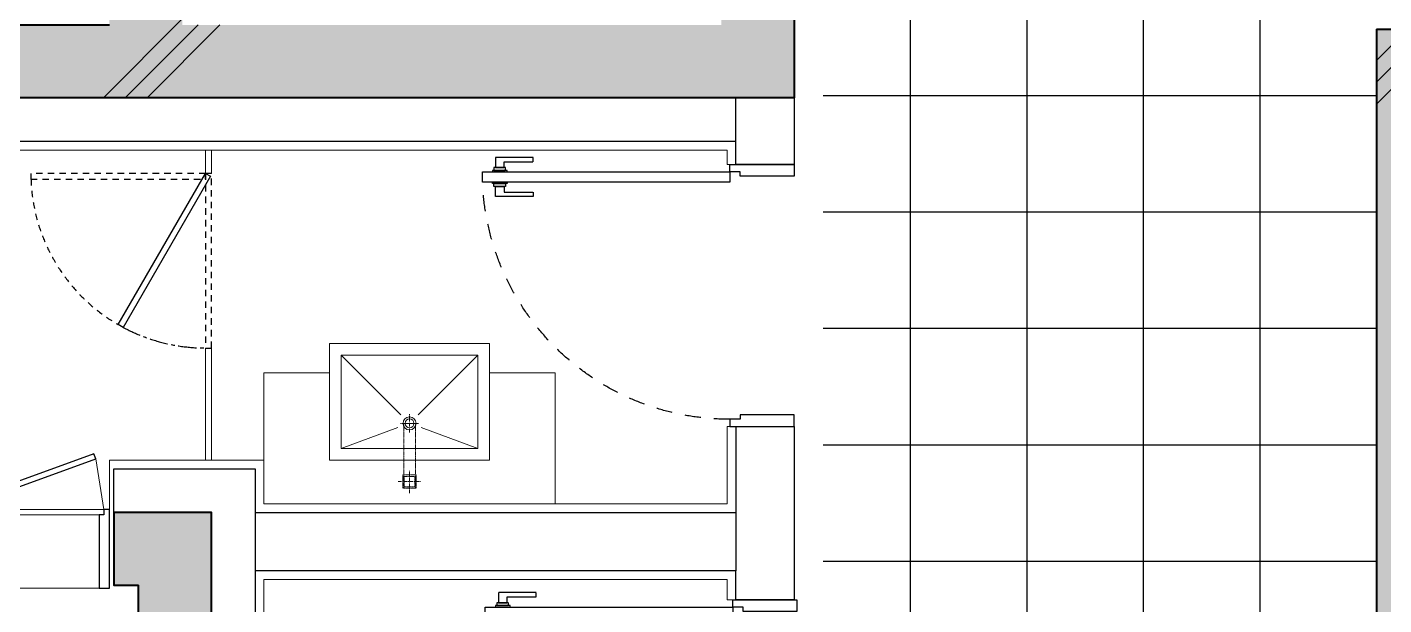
# Model space of a CAD drawing. Header units: millimetres. Extents: x 4003075 to 5615882, y 1445368 to 2591247.
# Drawn here: x 5434742 to 5439400, y 2451975 to 2453960 of the extents above; entities that cross this region are included whole.
import ezdxf

# ---------------------------------------------------------------- set-up
doc = ezdxf.new("R2010")
doc.units = ezdxf.units.MM
for name, pattern in [('XR-평면도$0$CENTER', [2, 1.25, -0.25, 0.25, -0.25]), ('XR-평면도$0$DASHEDX2', [1.5, 1, -0.5]), ('XR-평면도$0$HID', [2, 1.1, -0.9])]:
    doc.linetypes.add(name, pattern=pattern)
for name, color, linetype, lineweight in [('XR-평면도$0$A-CONC-LIN1', 9, 'Continuous', 40), ('XR-평면도$0$A-DWXM-DOOR', 9, 'Continuous', 25), ('XR-평면도$0$A-DWXM-ELEV', 9, 'Continuous', 18), ('XR-평면도$0$A-FLXM-SANI', 9, 'Continuous', 20), ('XR-평면도$0$A-WAXM-CUBI', 9, 'Continuous', 20), ('XR-평면도$0$A-WAXM-DRYW', 9, 'Continuous', 25), ('XR-평면도$0$A-XXXX-FIN2', 9, 'Continuous', 20), ('XR-평면도$0$A-XXXX-HATC', 9, 'Continuous', 18)]:
    doc.layers.add(name, color=color, linetype=linetype, lineweight=lineweight)
doc.layers.add('XR-평면도$0$A-CONC-SOLD', color=9, linetype='Continuous')
doc.layers.add('XR-평면도$0$A-ELEV-PATT', color=9, linetype='Continuous')

# ---------------------------------------------------------------- blocks, each defined once
blk = doc.blocks.new('XR-평면도$0$도어200(900)')
at = {"layer": 'XR-평면도$0$A-DWXM-DOOR'}
blk.add_lwpolyline([(60, 0), (60, 850), (25, 850), (25, 0)], close=True, dxfattribs=at)
at = {"layer": 'XR-평면도$0$A-DWXM-DOOR', "color": 9, "linetype": 'XR-평면도$0$DASHEDX2', "ltscale": 2}
for points in [[(-25, 805), (10, 805), (10, 775), (-10, 775), (-10, 675), (-25, 675)], [(20, 810), (20, 770), (10, 770), (10, 810)], [(20, 765), (20, 815), (25, 815), (25, 765)], [(65, 765), (65, 815), (60, 815), (60, 765)], [(65, 810), (65, 770), (75, 770), (75, 810)], [(110, 805), (75, 805), (75, 775), (95, 775), (95, 675), (110, 675)]]:
    blk.add_lwpolyline(points, close=True, dxfattribs=at)
at = {"layer": 'XR-평면도$0$A-DWXM-DOOR', "color": 0}
for points in [[(40, -220), (40, -35), (25, -35), (25, 0), (0, 0), (0, -220)], [(860, -220), (860, -35), (875, -35), (875, 0), (900, 0), (900, -220)]]:
    blk.add_lwpolyline(points, close=True, dxfattribs=at)
at = {"layer": 'XR-평면도$0$A-DWXM-DOOR', "color": 1, "linetype": 'XR-평면도$0$HID', "ltscale": 50}
blk.add_arc((25, 0), 850, 0, 90, dxfattribs=at)
blk = doc.blocks.new('XR-평면도$0$세면대2')
at = {"layer": 'XR-평면도$0$A-FLXM-SANI', "color": 1, "linetype": 'XR-평면도$0$CENTER', "ltscale": 10}
for p, q in [((0, -36), (0, -116)), ((39.5, -76), (-39.5, -76)), ((-31.2, -276), (31.2, -276)), ((0, -244.8), (0, -307.2))]:
    blk.add_line(p, q, dxfattribs=at)
at = {"layer": 'XR-평면도$0$A-FLXM-SANI', "color": 9}
for points in [[(275, -450), (500, -450), (500, 0), (-500, 0), (-500, -450), (-275, -450)], [(-39.7, -261.5), (-235, -190)], [(235, -190), (39.7, -261.5)], [(-235, -510), (-29.9, -305.8)], [(29.9, -305.8), (235, -510)]]:
    blk.add_lwpolyline(points, dxfattribs=at)
at = {"layer": 'XR-평면도$0$A-FLXM-SANI', "color": 8, "linetype": 'XR-평면도$0$DASHEDX2', "elevation": 0}
for points in [[(-23, -53), (-23, -99), (23, -99), (23, -53)], [(-18, -58), (-18, -94), (18, -94), (18, -58)]]:
    blk.add_lwpolyline(points, close=True, dxfattribs=at)
at = {"layer": 'XR-평면도$0$A-FLXM-SANI', "color": 8, "linetype": 'XR-평면도$0$DASHEDX2'}
blk.add_lwpolyline([(-20, -53), (20, -53), (20, -276), (-20, -276)], close=True, dxfattribs=at)
at = {"layer": 'XR-평면도$0$A-FLXM-SANI', "color": 3}
blk.add_lwpolyline([(-275, -150), (275, -150), (275, -550), (-275, -550)], close=True, dxfattribs=at)
at = {"layer": 'XR-평면도$0$A-FLXM-SANI', "color": 9}
blk.add_lwpolyline([(-235, -510), (-235, -190), (235, -190), (235, -510)], close=True, dxfattribs=at)
for radius in [22.3, 15.3]:
    blk.add_circle((0, -276), radius, dxfattribs=at)
blk = doc.blocks.new('XR-평면도$0$점검용도어250(210707)')
at = {"layer": 'XR-평면도$0$A-DWXM-DOOR'}
blk.add_lwpolyline([(-273.7, 252.6), (252.6, 444.1), (246.2, 461.5), (-280, 270)], close=True, dxfattribs=at)
for points in [[(-300, 270), (-280, 270), (-280, 251.5), (-265, 251.5), (-265, 0), (-300, 0), (-300, 270)], [(300, 270), (280, 270), (280, 251.5), (265, 251.5), (265, 0), (300, 0), (300, 270)]]:
    blk.add_lwpolyline(points, dxfattribs=at)
at = {"layer": 'XR-평면도$0$A-DWXM-ELEV'}
for p, q in [((252.6, 444.1), (280, 270)), ((280, 270), (-280, 270)), ((-265, 251.5), (265, 251.5)), ((-265, 0), (265, 0))]:
    blk.add_line(p, q, dxfattribs=at)
blk = doc.blocks.new('XR-평면도$0$CORE_02_05_B2 3F에서8F (230330)')
at = {"layer": 'XR-평면도$0$A-CONC-SOLD'}
h = blk.add_hatch(dxfattribs=at)
h.set_pattern_fill('CONC', color=256, scale=100)
h.set_pattern_definition([(45, (-237243, -745220.6), (-2121.32, 2121.32), []), (45, (-237243, -745145.6), (-2121.32, 2121.32), []), (45, (-237243, -745070.6), (-2121.32, 2121.32), [])])
h.paths.add_polyline_path([(9500, 12000), (9500, 11800), (9900, 11800), (9900, 12400), (5800, 12400), (5800, 12000)], flags=17)
h.paths.add_polyline_path([(2250, 3450), (2250, 6825), (1900, 6825), (1900, 6575), (2000, 6575), (2000, 3450), (400, 3450), (400, 6575), (1285, 6575), (1285, 6825), (400, 6825), (400, 8250), (775, 8250), (775, 8500), (400, 8500), (400, 12000), (1900, 12000), (1900, 8500), (1375, 8500), (1375, 8250), (4250, 8250), (4250, 9200), (4000, 9200), (4000, 8500), (2150, 8500), (2150, 12000), (4000, 12000), (4000, 9800), (4250, 9800), (4250, 12000), (4700, 12000), (4700, 12400), (0, 12400), (0, 0), (9900, 0), (9900, 10685), (9500, 10685), (9500, 10000), (6250, 10000), (6250, 9600), (6500, 9600), (6500, 9750), (9500, 9750), (9500, 7250), (7700, 7250), (7700, 7000), (9500, 7000), (9500, 400), (6500, 400), (6500, 7000), (6600, 7000), (6600, 7250), (6500, 7250), (6500, 8500), (6250, 8500), (6250, 3450), (5800, 3450), (5800, 3200), (6250, 3200), (6250, 400), (3500, 400), (3500, 1400), (3250, 1400), (3250, 400), (400, 400), (400, 3200), (3250, 3200), (3250, 2700), (3500, 2700), (3500, 3200), (4700, 3200), (4700, 3450)])
at = {"layer": 'XR-평면도$0$A-XXXX-HATC'}
h = blk.add_hatch(color=253, dxfattribs=at)
h.dxf.hatch_style = 1
h.paths.add_polyline_path([(0, 12400), (0, 0), (9900, 0), (9900, 10685), (9500, 10685), (9500, 10000), (6250, 10000), (6250, 9615), (6500, 9615), (6500, 9750), (9500, 9750), (9500, 7250), (7715, 7250), (7715, 7000), (9500, 7000), (9500, 400), (6500, 400), (6500, 7000), (6585, 7000), (6585, 7250), (6500, 7250), (6500, 8485), (6250, 8485), (6250, 3450), (5815, 3450), (5815, 3200), (6250, 3200), (6250, 400), (3500, 400), (3500, 1200), (3250, 1200), (3250, 400), (400, 400), (400, 3200), (3250, 3200), (3250, 2500), (3500, 2500), (3500, 3200), (4685, 3200), (4685, 3450), (400, 3450), (400, 6575), (1285, 6575), (1285, 6825), (400, 6825), (400, 8250), (760, 8250), (760, 8500), (400, 8500), (400, 12000), (1900, 12000), (1900, 8500), (1390, 8500), (1390, 8250), (4250, 8250), (4250, 9185), (4000, 9185), (4000, 8500), (2150, 8500), (2150, 12000), (4000, 12000), (4000, 9815), (4250, 9815), (4250, 12000), (4685, 12000), (4685, 12400)])
h.paths.add_polyline_path([(5815, 12400), (5815, 12000), (9500, 12000), (9500, 11815), (9900, 11815), (9900, 12400)])
h.paths.add_polyline_path([(2250, 3450), (2250, 6825), (1915, 6825), (1915, 6575), (2000, 6575), (2000, 3450)])
at = {"layer": 'XR-평면도$0$A-CONC-LIN1'}
blk.add_line((6250, 8485), (6500, 8485), dxfattribs=at)
for points in [[(4250, 9185), (4250, 8250), (1390, 8250), (1390, 8500), (1900, 8500)], [(6250, 8485), (6250, 3450)], [(2250, 3450), (2250, 6825), (1915, 6825), (1915, 6575), (2000, 6575)], [(2000, 3450), (2000, 6575)]]:
    blk.add_lwpolyline(points, dxfattribs=at)
at = {"layer": 'XR-평면도$0$A-DWXM-DOOR', "color": 8, "linetype": 'XR-평면도$0$HID', "ltscale": 20}
for points in [[(2230, 7990), (1630, 7990), (1630, 7970), (2230, 7970)], [(2250, 7390), (2250, 7990), (2230, 7990), (2230, 7390)]]:
    blk.add_lwpolyline(points, close=True, dxfattribs=at)
at = {"layer": 'XR-평면도$0$A-DWXM-DOOR'}
blk.add_lwpolyline([(1930, 7470.4), (2230, 7990), (2247.3, 7980), (1947.3, 7460.4)], close=True, dxfattribs=at)
at = {"layer": 'XR-평면도$0$A-DWXM-DOOR', "color": 8, "linetype": 'XR-평면도$0$HID', "ltscale": 20}
blk.add_arc((2230, 7990), 600, 181.9102, 240, dxfattribs=at)
at = {"layer": 'XR-평면도$0$A-DWXM-DOOR', "color": 1, "linetype": 'XR-평면도$0$CENTER', "ltscale": 50}
blk.add_arc((2230, 7990), 600, 241.9102, 270, dxfattribs=at)
at = {"layer": 'XR-평면도$0$A-WAXM-CUBI'}
blk.add_line((2230, 7390), (2250, 7390), dxfattribs=at)
for points in [[(2230, 7990), (2230, 8070), (2250, 8070), (2250, 7990), (2230, 7990)], [(2250, 7390), (2250, 7005), (2230, 7005), (2230, 7390)]]:
    blk.add_lwpolyline(points, dxfattribs=at)
at = {"layer": 'XR-평면도$0$A-WAXM-DRYW'}
for p, q in [((4050, 8100), (4050, 8250)), ((4250, 8250), (4250, 8020)), ((4050, 7120), (4050, 6625)), ((1915, 6975), (2400, 6975)), ((1915, 6825), (1915, 6975)), ((2400, 6975), (2400, 6625)), ((2400, 6825), (4050, 6825))]:
    blk.add_line(p, q, dxfattribs=at)
for points in [[(4050, 8020), (4050, 8100), (1420, 8100), (1420, 8250)], [(4250, 8020), (4050, 8020)], [(4050, 7120), (4250, 7120), (4250, 6525)], [(2400, 6625), (2400, 3600), (4050, 3600), (4050, 5625), (4250, 5625)], [(4050, 6625), (2400, 6625)], [(4250, 6525), (4050, 6525), (4050, 6625)]]:
    blk.add_lwpolyline(points, dxfattribs=at)
at = {"layer": 'XR-평면도$0$A-XXXX-FIN2'}
for p, q in [((4020, 7120), (4020, 6855)), ((1900, 7005), (2430, 7005)), ((1900, 6835), (1900, 7005)), ((2430, 7005), (2430, 6855)), ((2480, 6855), (4020, 6855)), ((4020, 6595), (2430, 6595)), ((2430, 6595), (2430, 5490)), ((4020, 6525), (4020, 6595))]:
    blk.add_line(p, q, dxfattribs=at)
for points in [[(4020, 8020), (4020, 8070), (1390, 8070), (1390, 8250)], [(4050, 8020), (4020, 8020)], [(4050, 7120), (4020, 7120)], [(4050, 6525), (4020, 6525)]]:
    blk.add_lwpolyline(points, dxfattribs=at)
at = {"xscale": -1}
for p, rotation in [((4030, 8020), 89.99999999999994), ((4040, 6525), 89.99999999999997)]:
    blk.add_blockref('XR-평면도$0$도어200(900)', p, dxfattribs=dict(at, rotation=rotation))
at = {"rotation": 180}
blk.add_blockref('XR-평면도$0$세면대2', (2930, 6855), dxfattribs=at)
blk.add_blockref('XR-평면도$0$점검용도어250(210707)', (1600, 6565))

msp = doc.modelspace()

# ---------------------------------------------------------------- linework, layer by layer
at = {"layer": 'XR-평면도$0$A-ELEV-PATT'}
for p, q in [((5438175, 2448925.2), (5438175, 2457607.6)), ((5438175, 2448925.2), (5438175, 2457607.6)), ((5438175, 2448925.2), (5438175, 2457607.6)), ((5438575, 2448925.2), (5438575, 2457607.6)), ((5438575, 2448925.2), (5438575, 2457607.6)), ((5438575, 2448925.2), (5438575, 2457607.6)), ((5437775, 2449017.6), (5437775, 2457475.2)), ((5437775, 2449017.6), (5437775, 2457475.2)), ((5437775, 2449017.6), (5437775, 2457475.2)), ((5438975, 2449017.6), (5438975, 2457475.2)), ((5438975, 2449017.6), (5438975, 2457475.2)), ((5438975, 2449017.6), (5438975, 2457475.2)), ((5437475, 2453725.2), (5439375, 2453725.2)), ((5437475, 2453725.2), (5439375, 2453725.2)), ((5437475, 2453725.2), (5439375, 2453725.2)), ((5437475, 2453325.2), (5439375, 2453325.2)), ((5437475, 2453325.2), (5439375, 2453325.2)), ((5437475, 2453325.2), (5439375, 2453325.2)), ((5437475, 2452925.2), (5439375, 2452925.2)), ((5437475, 2452925.2), (5439375, 2452925.2)), ((5437475, 2452925.2), (5439375, 2452925.2)), ((5437475, 2452525.2), (5439375, 2452525.2)), ((5437475, 2452525.2), (5439375, 2452525.2)), ((5437475, 2452525.2), (5439375, 2452525.2)), ((5437475, 2452125.2), (5439375, 2452125.2)), ((5437475, 2452125.2), (5439375, 2452125.2)), ((5437475, 2452125.2), (5439375, 2452125.2))]:
    msp.add_line(p, q, dxfattribs=at)

# ---------------------------------------------------------------- block references
msp.add_blockref('XR-평면도$0$CORE_02_05_B2 3F에서8F (230330)', (5433125, 2445467.6))
msp.add_blockref('XR-평면도$0$CORE_02_05_B2 3F에서8F (230330)', (5433125, 2445467.6))
msp.add_blockref('XR-평면도$0$CORE_02_05_B2 3F에서8F (230330)', (5433125, 2445467.6))

doc.saveas('drawing.dxf')
